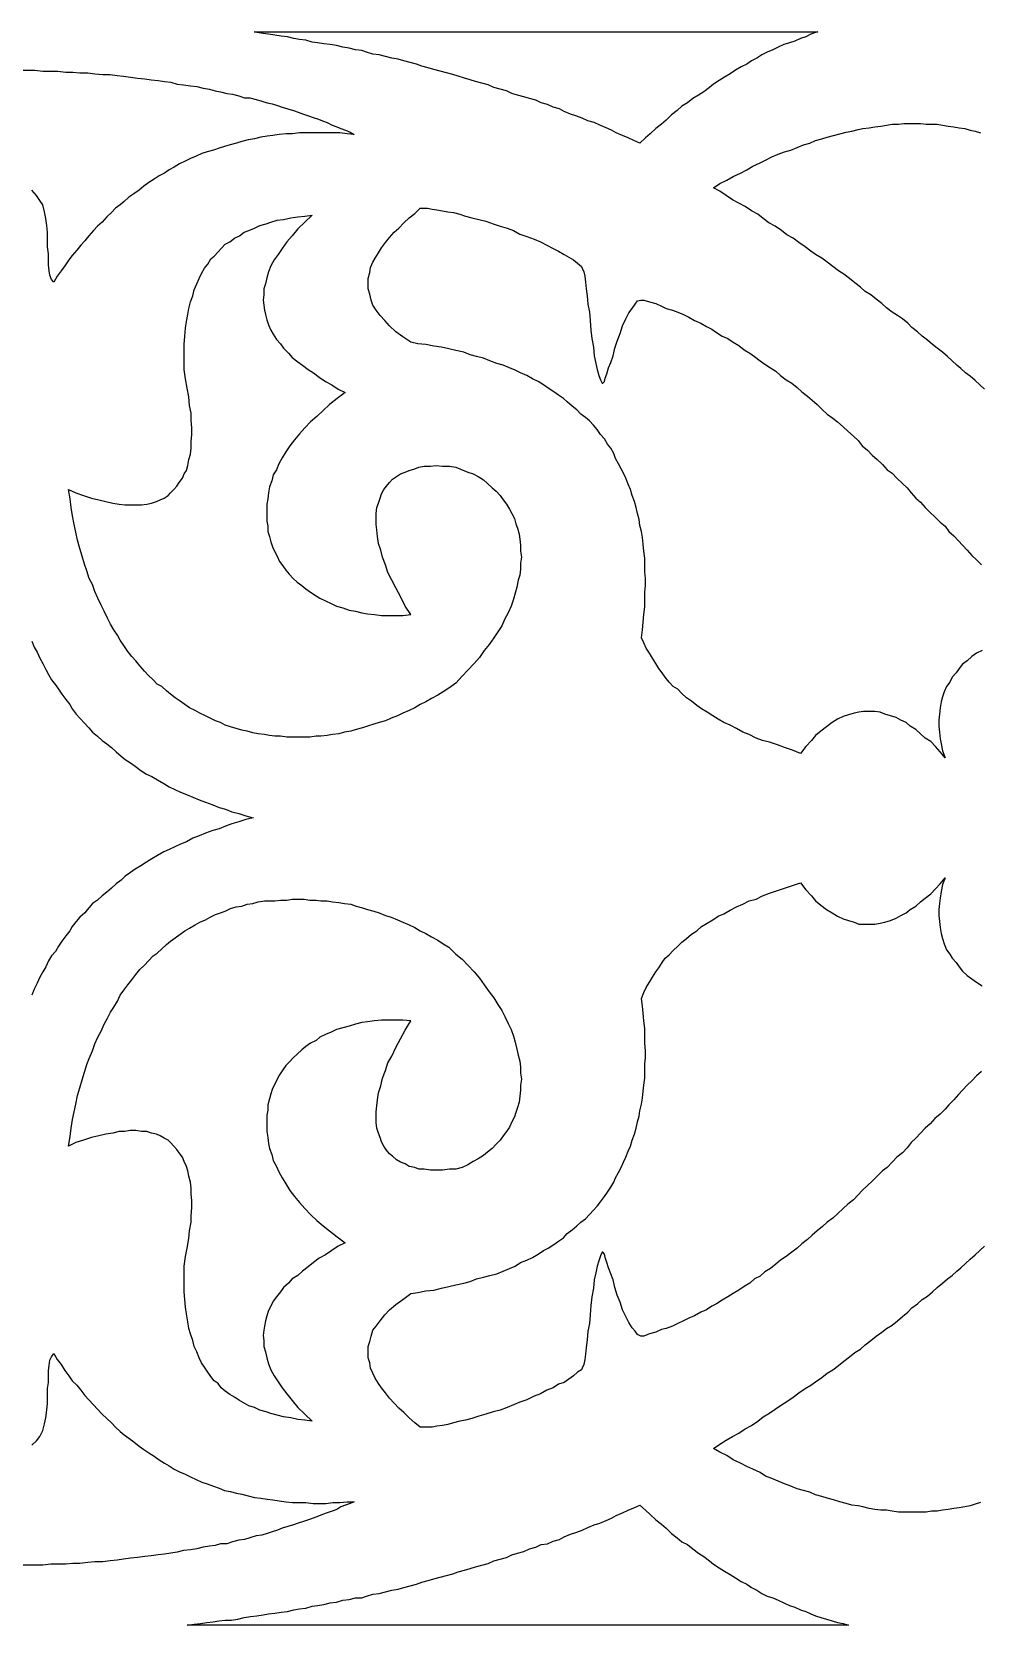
# Model space of a CAD drawing. Extents: x -372 to 372, y -358 to 358.
# Drawn here: x 163 to 204.2, y -146.8 to -77.5 of the extents above; entities that cross this region are included whole.
import ezdxf

# ---------------------------------------------------------------- set-up
doc = ezdxf.new("R2010")
doc.units = 0
doc.layers.add('LAYER_1', color=18, linetype='CONTINUOUS')

msp = doc.modelspace()

# ---------------------------------------------------------------- linework, layer by layer
at = {"layer": 'LAYER_1'}
for points in [[(197.026, -77.538), (196.82, -77.613), (196.614, -77.724), (196.374, -77.799), (196.134, -77.911), (195.894, -77.985), (195.653, -78.06), (195.413, -78.171), (195.173, -78.283), (194.932, -78.395), (194.692, -78.507), (194.486, -78.656), (194.246, -78.768), (194.04, -78.917), (193.8, -79.029), (193.559, -79.178), (193.319, -79.327), (193.079, -79.476), (192.838, -79.625), (192.598, -79.774), (192.427, -79.923), (192.186, -80.109), (191.946, -80.258), (191.706, -80.407), (191.465, -80.594), (191.225, -80.743), (191.019, -80.929), (190.779, -81.115), (190.539, -81.339), (190.333, -81.525), (190.092, -81.711), (189.852, -81.935), (189.646, -82.121), (189.406, -82.345), (189.131, -82.233), (188.891, -82.121), (188.651, -82.01), (188.376, -81.898), (188.17, -81.786), (187.93, -81.674), (187.655, -81.562), (187.415, -81.451), (187.14, -81.376), (186.9, -81.264), (186.625, -81.153), (186.385, -81.078), (186.11, -80.966), (185.904, -80.854), (185.63, -80.78), (185.389, -80.668), (185.115, -80.594), (184.875, -80.482), (184.6, -80.407), (184.36, -80.333), (184.085, -80.258), (183.845, -80.184), (183.604, -80.072), (183.33, -79.997), (183.055, -79.923), (182.815, -79.811), (182.54, -79.737), (182.266, -79.662), (182.025, -79.587), (181.785, -79.513), (181.51, -79.438), (181.27, -79.364), (180.996, -79.289), (180.721, -79.215), (180.446, -79.14), (180.206, -79.066), (179.931, -78.991), (179.691, -78.917), (179.417, -78.842), (179.142, -78.768), (178.902, -78.693), (178.627, -78.656), (178.352, -78.581), (178.078, -78.507), (177.803, -78.47), (177.529, -78.395), (177.323, -78.321), (177.048, -78.283), (176.773, -78.209), (176.499, -78.171), (176.224, -78.097), (175.95, -78.06), (175.675, -78.022), (175.4, -77.985), (175.16, -77.948), (174.885, -77.873), (174.611, -77.836), (174.37, -77.799), (174.096, -77.724), (173.821, -77.687), (173.547, -77.65), (173.272, -77.613), (173.032, -77.575), (172.757, -77.538), (172.643, -77.507), (197.126, -77.507)], [(174.851, -85.773), (174.542, -86.071), (174.302, -86.369), (174.062, -86.63), (173.856, -86.928), (173.684, -87.189), (173.512, -87.413), (173.375, -87.674), (173.272, -87.934), (173.203, -88.195), (173.135, -88.456), (173.066, -88.68), (173.066, -88.941), (173.032, -89.164), (173.066, -89.388), (173.1, -89.611), (173.135, -89.798), (173.203, -90.021), (173.272, -90.245), (173.375, -90.468), (173.478, -90.655), (173.615, -90.878), (173.787, -91.064), (173.924, -91.251), (174.13, -91.474), (174.302, -91.661), (174.542, -91.847), (174.748, -91.996), (174.988, -92.182), (175.229, -92.331), (175.469, -92.518), (175.744, -92.704), (176.018, -92.853), (176.293, -93.039), (176.602, -93.188), (176.258, -93.449), (175.915, -93.71), (175.641, -93.971), (175.366, -94.232), (175.091, -94.455), (174.851, -94.716), (174.611, -94.977), (174.405, -95.238), (174.199, -95.499), (174.027, -95.76), (173.856, -96.02), (173.718, -96.281), (173.615, -96.542), (173.478, -96.766), (173.409, -97.027), (173.306, -97.287), (173.272, -97.548), (173.238, -97.809), (173.203, -98.033), (173.203, -98.294), (173.203, -98.554), (173.203, -98.778), (173.238, -99.002), (173.238, -99.225), (173.306, -99.449), (173.375, -99.672), (173.444, -99.896), (173.547, -100.119), (173.65, -100.306), (173.753, -100.529), (173.89, -100.716), (174.027, -100.902), (174.164, -101.088), (174.336, -101.275), (174.508, -101.424), (174.714, -101.573), (174.885, -101.722), (175.091, -101.871), (175.332, -102.02), (175.503, -102.132), (175.744, -102.243), (175.984, -102.355), (176.224, -102.467), (176.499, -102.542), (176.773, -102.653), (177.048, -102.691), (177.323, -102.765), (177.563, -102.802), (177.872, -102.84), (178.181, -102.877), (179.108, -102.877), (179.451, -102.84), (179.211, -102.467), (179.005, -102.057), (178.799, -101.684), (178.627, -101.349), (178.455, -101.014), (178.352, -100.678), (178.215, -100.343), (178.146, -100.045), (178.043, -99.747), (178.009, -99.449), (177.975, -99.151), (177.94, -98.927), (177.94, -98.666), (177.94, -98.443), (177.975, -98.182), (178.043, -97.995), (178.112, -97.772), (178.181, -97.586), (178.284, -97.399), (178.387, -97.25), (178.524, -97.101), (178.661, -96.952), (178.833, -96.84), (179.005, -96.728), (179.211, -96.654), (179.382, -96.579), (179.623, -96.505), (179.794, -96.43), (180.034, -96.393), (180.309, -96.393), (180.549, -96.356), (180.824, -96.393), (181.133, -96.393), (181.408, -96.43), (181.682, -96.542), (181.922, -96.654), (182.163, -96.728), (182.369, -96.84), (182.609, -96.989), (182.781, -97.138), (182.987, -97.325), (183.158, -97.474), (183.33, -97.66), (183.467, -97.846), (183.604, -98.033), (183.742, -98.256), (183.845, -98.443), (183.948, -98.666), (184.016, -98.89), (184.085, -99.076), (184.154, -99.337), (184.188, -99.56), (184.222, -99.821), (184.222, -100.082), (184.257, -100.343), (184.222, -100.604), (184.222, -100.865), (184.188, -101.126), (184.119, -101.349), (184.051, -101.647), (183.982, -101.908), (183.913, -102.169), (183.81, -102.467), (183.673, -102.765), (183.536, -103.026), (183.398, -103.324), (183.227, -103.585), (183.055, -103.846), (182.849, -104.144), (182.643, -104.405), (182.437, -104.703), (182.197, -104.964), (181.922, -105.262), (181.682, -105.523), (181.408, -105.821), (181.099, -106.044), (180.858, -106.193), (180.618, -106.342), (180.343, -106.491), (180.103, -106.64), (179.863, -106.752), (179.623, -106.901), (179.382, -107.013), (179.108, -107.125), (178.867, -107.237), (178.593, -107.348), (178.352, -107.46), (178.078, -107.535), (177.837, -107.609), (177.563, -107.684), (177.357, -107.758), (177.082, -107.833), (176.842, -107.907), (176.567, -107.945), (176.327, -108.019), (176.052, -108.056), (175.812, -108.094), (175.538, -108.131), (175.332, -108.131), (175.057, -108.168), (174.062, -108.168), (173.787, -108.131), (173.547, -108.131), (173.306, -108.094), (173.1, -108.056), (172.826, -108.019), (172.585, -107.982), (172.345, -107.907), (172.105, -107.87), (171.865, -107.796), (171.624, -107.721), (171.384, -107.647), (171.178, -107.535), (170.972, -107.46), (170.732, -107.348), (170.526, -107.237), (170.286, -107.125), (170.08, -107.013), (169.839, -106.901), (169.633, -106.752), (169.427, -106.603), (169.221, -106.454), (169.015, -106.305), (168.844, -106.156), (168.638, -105.97), (168.432, -105.858), (168.26, -105.672), (168.054, -105.485), (167.883, -105.299), (167.677, -105.075), (167.505, -104.852), (167.333, -104.666), (167.162, -104.442), (166.99, -104.181), (166.819, -103.958), (166.716, -103.734), (166.544, -103.51), (166.407, -103.25), (166.269, -102.989), (166.132, -102.691), (165.995, -102.43), (165.857, -102.132), (165.72, -101.834), (165.617, -101.535), (165.48, -101.275), (165.377, -100.939), (165.274, -100.641), (165.171, -100.306), (165.068, -99.97), (164.965, -99.598), (164.896, -99.262), (164.828, -98.927), (164.759, -98.554), (164.69, -98.182), (164.656, -97.809), (164.587, -97.399), (164.896, -97.548), (165.239, -97.66), (165.583, -97.772), (165.892, -97.846), (166.201, -97.921), (166.51, -97.995), (166.784, -98.033), (167.024, -98.07), (167.745, -98.07), (167.986, -98.033), (168.192, -97.995), (168.398, -97.921), (168.569, -97.846), (168.741, -97.772), (168.912, -97.66), (169.015, -97.548), (169.153, -97.399), (169.29, -97.25), (169.393, -97.101), (169.53, -96.915), (169.599, -96.728), (169.702, -96.579), (169.771, -96.356), (169.805, -96.095), (169.874, -95.871), (169.908, -95.611), (169.908, -95.312), (169.942, -95.014), (169.942, -94.716), (169.908, -94.381), (169.908, -94.083), (169.839, -93.747), (169.805, -93.375), (169.736, -93.002), (169.668, -92.592), (169.599, -92.182), (169.599, -91.847), (169.599, -91.474), (169.599, -91.102), (169.633, -90.729), (169.668, -90.394), (169.702, -90.096), (169.771, -89.798), (169.805, -89.537), (169.874, -89.239), (169.977, -88.978), (170.045, -88.717), (170.148, -88.456), (170.251, -88.233), (170.354, -88.009), (170.491, -87.785), (170.629, -87.599), (170.766, -87.375), (170.903, -87.264), (171.075, -87.077), (171.212, -86.928), (171.384, -86.742), (171.59, -86.63), (171.796, -86.481), (172.002, -86.369), (172.208, -86.22), (172.414, -86.146), (172.654, -86.034), (172.894, -85.922), (173.169, -85.848), (173.375, -85.773), (173.65, -85.699), (173.924, -85.661), (174.233, -85.587), (174.542, -85.55), (174.851, -85.512), (175.16, -85.475)], [(175.057, -115.248), (175.332, -115.248), (175.538, -115.285), (175.812, -115.285), (176.052, -115.323), (176.327, -115.36), (176.567, -115.397), (176.842, -115.435), (177.082, -115.509), (177.357, -115.584), (177.563, -115.658), (177.837, -115.733), (178.078, -115.807), (178.352, -115.919), (178.593, -115.993), (178.867, -116.105), (179.108, -116.217), (179.382, -116.329), (179.623, -116.441), (179.863, -116.59), (180.103, -116.701), (180.343, -116.851), (180.618, -117), (180.858, -117.149), (181.099, -117.298), (181.408, -117.596), (181.682, -117.819), (181.922, -118.08), (182.197, -118.378), (182.437, -118.639), (182.643, -118.937), (182.849, -119.235), (183.055, -119.496), (183.227, -119.794), (183.398, -120.055), (183.536, -120.316), (183.673, -120.614), (183.81, -120.875), (183.913, -121.173), (183.982, -121.434), (184.051, -121.732), (184.119, -121.993), (184.188, -122.254), (184.222, -122.515), (184.222, -122.775), (184.257, -123.036), (184.222, -123.297), (184.222, -123.521), (184.188, -123.781), (184.154, -124.042), (184.085, -124.266), (184.016, -124.489), (183.948, -124.676), (183.845, -124.899), (183.742, -125.123), (183.604, -125.309), (183.467, -125.496), (183.33, -125.682), (183.158, -125.868), (182.987, -126.055), (182.781, -126.204), (182.609, -126.353), (182.369, -126.502), (182.163, -126.613), (181.922, -126.763), (181.682, -126.874), (181.408, -126.949), (181.133, -126.949), (180.824, -126.986), (180.309, -126.986), (180.034, -126.949), (179.794, -126.949), (179.623, -126.874), (179.382, -126.837), (179.211, -126.725), (179.005, -126.651), (178.833, -126.539), (178.661, -126.39), (178.524, -126.278), (178.387, -126.129), (178.284, -125.943), (178.181, -125.756), (178.112, -125.57), (178.043, -125.384), (177.975, -125.16), (177.94, -124.937), (177.94, -124.676), (177.94, -124.452), (177.975, -124.191), (178.009, -123.931), (178.043, -123.632), (178.146, -123.334), (178.215, -122.999), (178.352, -122.664), (178.455, -122.328), (178.627, -122.03), (178.799, -121.657), (179.005, -121.285), (179.211, -120.912), (179.451, -120.502), (179.108, -120.465), (178.181, -120.465), (177.872, -120.502), (177.563, -120.54), (177.323, -120.577), (177.048, -120.651), (176.773, -120.726), (176.499, -120.8), (176.224, -120.875), (175.984, -120.987), (175.744, -121.099), (175.503, -121.21), (175.332, -121.359), (175.091, -121.471), (174.885, -121.62), (174.714, -121.769), (174.508, -121.956), (174.336, -122.105), (174.164, -122.291), (174.027, -122.44), (173.89, -122.626), (173.753, -122.85), (173.65, -123.036), (173.547, -123.26), (173.444, -123.446), (173.375, -123.67), (173.306, -123.893), (173.238, -124.154), (173.238, -124.378), (173.203, -124.601), (173.203, -124.825), (173.203, -125.048), (173.203, -125.309), (173.238, -125.57), (173.272, -125.831), (173.306, -126.055), (173.409, -126.315), (173.478, -126.576), (173.615, -126.837), (173.718, -127.061), (173.856, -127.321), (174.027, -127.582), (174.199, -127.88), (174.405, -128.141), (174.611, -128.402), (174.851, -128.663), (175.091, -128.924), (175.366, -129.185), (175.641, -129.408), (175.915, -129.632), (176.258, -129.893), (176.602, -130.153), (176.293, -130.302), (176.018, -130.489), (175.744, -130.675), (175.469, -130.824), (175.229, -131.01), (174.988, -131.197), (174.748, -131.383), (174.542, -131.569), (174.302, -131.718), (174.13, -131.905), (173.924, -132.091), (173.787, -132.277), (173.615, -132.501), (173.478, -132.687), (173.375, -132.911), (173.272, -133.097), (173.203, -133.321), (173.135, -133.544), (173.1, -133.768), (173.066, -133.954), (173.032, -134.178), (173.066, -134.401), (173.066, -134.662), (173.135, -134.886), (173.203, -135.147), (173.272, -135.408), (173.375, -135.668), (173.512, -135.929), (173.684, -136.19), (173.856, -136.451), (174.062, -136.712), (174.302, -137.01), (174.542, -137.308), (174.851, -137.606), (175.16, -137.904), (174.851, -137.867), (174.542, -137.83), (174.233, -137.755), (173.924, -137.718), (173.65, -137.643), (173.375, -137.569), (173.169, -137.494), (172.894, -137.42), (172.654, -137.308), (172.414, -137.233), (172.208, -137.122), (172.002, -137.01), (171.796, -136.861), (171.59, -136.749), (171.384, -136.6), (171.212, -136.451), (171.075, -136.265), (170.903, -136.153), (170.766, -135.966), (170.629, -135.78), (170.491, -135.557), (170.354, -135.37), (170.251, -135.147), (170.148, -134.886), (170.045, -134.662), (169.977, -134.401), (169.874, -134.103), (169.805, -133.88), (169.771, -133.582), (169.702, -133.246), (169.668, -132.948), (169.633, -132.613), (169.599, -132.277), (169.599, -131.905), (169.599, -131.569), (169.599, -131.16), (169.668, -130.75), (169.736, -130.377), (169.805, -129.967), (169.839, -129.632), (169.908, -129.259), (169.908, -128.961), (169.942, -128.626), (169.942, -128.328), (169.908, -128.029), (169.908, -127.769), (169.874, -127.508), (169.805, -127.247), (169.771, -127.023), (169.702, -126.837), (169.599, -126.613), (169.53, -126.427), (169.393, -126.241), (169.29, -126.092), (169.153, -125.943), (169.015, -125.794), (168.912, -125.682), (168.741, -125.607), (168.569, -125.496), (168.398, -125.421), (168.192, -125.384), (167.986, -125.309), (167.745, -125.309), (167.505, -125.272), (167.265, -125.272), (167.024, -125.309), (166.784, -125.309), (166.51, -125.384), (166.201, -125.421), (165.892, -125.496), (165.583, -125.57), (165.239, -125.682), (164.896, -125.794), (164.587, -125.943), (164.656, -125.533), (164.69, -125.16), (164.759, -124.788), (164.828, -124.452), (164.896, -124.117), (164.965, -123.744), (165.068, -123.409), (165.171, -123.073), (165.274, -122.738), (165.377, -122.403), (165.48, -122.142), (165.617, -121.807), (165.72, -121.508), (165.857, -121.21), (165.995, -120.949), (166.132, -120.651), (166.269, -120.391), (166.407, -120.13), (166.544, -119.906), (166.716, -119.645), (166.819, -119.384), (166.99, -119.161), (167.162, -118.937), (167.333, -118.714), (167.505, -118.49), (167.677, -118.267), (167.883, -118.08), (168.054, -117.894), (168.26, -117.67), (168.432, -117.559), (168.638, -117.372), (168.844, -117.186), (169.015, -117.037), (169.221, -116.888), (169.427, -116.739), (169.633, -116.59), (169.839, -116.478), (170.08, -116.329), (170.286, -116.217), (170.526, -116.105), (170.732, -115.993), (170.972, -115.882), (171.178, -115.807), (171.384, -115.733), (171.624, -115.621), (171.865, -115.546), (172.105, -115.509), (172.345, -115.435), (172.585, -115.397), (172.826, -115.323), (173.1, -115.285), (173.547, -115.285), (173.787, -115.248), (174.062, -115.248), (174.302, -115.211), (174.817, -115.211)], [(189.646, -141.78), (189.852, -141.966), (190.092, -142.189), (190.333, -142.376), (190.539, -142.562), (190.779, -142.786), (191.019, -142.972), (191.225, -143.158), (191.465, -143.27), (191.706, -143.456), (191.946, -143.643), (192.186, -143.792), (192.427, -143.978), (192.598, -144.127), (192.838, -144.276), (193.079, -144.425), (193.319, -144.574), (193.559, -144.723), (193.8, -144.872), (194.04, -144.984), (194.246, -145.133), (194.486, -145.245), (194.692, -145.394), (194.932, -145.506), (195.173, -145.58), (195.413, -145.692), (195.653, -145.804), (195.894, -145.916), (196.134, -145.99), (196.374, -146.102), (196.614, -146.177), (196.82, -146.288), (197.026, -146.363), (197.267, -146.437), (197.507, -146.512), (197.747, -146.586), (197.987, -146.661), (198.228, -146.698), (198.468, -146.772), (169.741, -146.772), (170.045, -146.736), (170.32, -146.698), (170.594, -146.661), (170.869, -146.624), (171.109, -146.586), (171.384, -146.549), (171.659, -146.549), (171.933, -146.512), (172.208, -146.437), (172.482, -146.4), (172.757, -146.363), (173.032, -146.326), (173.272, -146.288), (173.547, -146.251), (173.821, -146.214), (174.096, -146.177), (174.37, -146.102), (174.611, -146.065), (174.885, -146.028), (175.16, -145.953), (175.4, -145.916), (175.675, -145.878), (175.95, -145.804), (176.224, -145.767), (176.499, -145.692), (176.773, -145.655), (177.048, -145.58), (177.323, -145.58), (177.529, -145.506), (177.803, -145.431), (178.078, -145.394), (178.352, -145.32), (178.627, -145.245), (178.902, -145.208), (179.142, -145.133), (179.417, -145.059), (179.691, -144.984), (179.931, -144.91), (180.206, -144.835), (180.446, -144.761), (180.721, -144.686), (180.996, -144.612), (181.27, -144.537), (181.51, -144.462), (181.785, -144.388), (182.025, -144.313), (182.266, -144.239), (182.54, -144.164), (182.815, -144.09), (183.055, -143.978), (183.33, -143.904), (183.604, -143.829), (183.845, -143.717), (184.085, -143.643), (184.36, -143.568), (184.6, -143.456), (184.875, -143.382), (185.115, -143.27), (185.389, -143.233), (185.63, -143.121), (185.904, -143.046), (186.11, -142.935), (186.385, -142.823), (186.625, -142.748), (186.9, -142.637), (187.14, -142.525), (187.415, -142.413), (187.655, -142.338), (187.93, -142.227), (188.17, -142.115), (188.376, -142.003), (188.651, -141.891), (188.891, -141.78), (189.131, -141.668), (189.406, -141.556)]]:
    msp.add_lwpolyline(points, close=True, dxfattribs=at)
for points in [[(160.329, -79.178), (163.123, -79.178), (163.466, -79.215), (164.118, -79.215), (164.461, -79.252), (164.77, -79.252), (165.079, -79.289), (165.423, -79.289), (165.731, -79.327), (166.075, -79.364), (166.384, -79.364), (166.693, -79.401), (166.967, -79.438), (167.276, -79.476), (167.585, -79.513), (167.894, -79.55), (168.169, -79.587), (168.478, -79.625), (168.752, -79.662), (169.027, -79.699), (169.301, -79.774), (169.576, -79.811), (169.885, -79.848), (170.16, -79.886), (170.434, -79.96), (170.709, -79.997), (170.949, -80.072), (171.189, -80.109), (171.464, -80.184), (171.704, -80.221), (171.979, -80.295), (172.219, -80.37), (172.46, -80.37), (172.734, -80.445), (172.974, -80.519), (173.215, -80.594), (173.421, -80.631), (173.661, -80.705), (173.867, -80.78), (174.107, -80.854), (174.348, -80.929), (174.554, -81.003), (174.794, -81.078), (175, -81.153), (175.206, -81.227), (175.446, -81.302), (175.618, -81.376), (175.824, -81.451), (176.03, -81.562), (176.236, -81.637), (176.407, -81.711), (176.613, -81.786), (176.819, -81.861), (176.991, -81.972), (176.682, -81.935), (176.373, -81.898), (174.622, -81.898), (174.313, -81.935), (174.039, -81.935), (173.73, -81.972), (173.455, -82.01), (173.215, -82.047), (172.94, -82.084), (172.666, -82.159), (172.391, -82.196), (172.116, -82.27), (171.876, -82.345), (171.601, -82.419), (171.361, -82.494), (171.121, -82.569), (170.881, -82.643), (170.606, -82.718), (170.366, -82.792), (170.125, -82.904), (169.885, -83.016), (169.645, -83.127), (169.404, -83.239), (169.164, -83.388), (168.958, -83.5), (168.752, -83.649), (168.512, -83.761), (168.306, -83.91), (168.066, -84.059), (167.86, -84.208), (167.654, -84.394), (167.413, -84.543), (167.208, -84.693), (167.002, -84.879), (166.83, -85.028), (166.624, -85.177), (166.452, -85.363), (166.246, -85.55), (166.04, -85.773), (165.834, -85.959), (165.663, -86.146), (165.457, -86.369), (165.285, -86.593), (165.114, -86.779), (164.942, -87.003), (164.736, -87.226), (164.599, -87.413), (164.427, -87.674), (164.255, -87.897), (164.084, -88.121), (163.946, -88.382), (163.843, -88.27), (163.775, -88.083), (163.74, -87.897), (163.706, -87.636), (163.706, -87.375), (163.706, -87.152), (163.672, -86.854), (163.672, -86.556), (163.672, -86.22), (163.638, -85.922), (163.603, -85.624), (163.535, -85.326), (163.466, -85.028), (163.329, -84.842), (163.191, -84.618), (162.985, -84.394)], [(204.372, -93.039), (204.166, -92.853), (203.96, -92.667), (203.754, -92.48), (203.548, -92.331), (203.343, -92.145), (203.171, -91.996), (202.965, -91.81), (202.759, -91.623), (202.553, -91.437), (202.313, -91.251), (202.107, -91.102), (201.901, -90.915), (201.66, -90.729), (201.455, -90.543), (201.214, -90.356), (201.043, -90.17), (200.802, -89.984), (200.596, -89.835), (200.356, -89.686), (200.116, -89.499), (199.91, -89.313), (199.67, -89.127), (199.429, -88.941), (199.189, -88.791), (198.983, -88.605), (198.743, -88.419), (198.502, -88.233), (198.262, -88.046), (198.022, -87.897), (197.782, -87.711), (197.541, -87.525), (197.301, -87.338), (197.026, -87.189), (196.82, -87.04), (196.58, -86.854), (196.305, -86.667), (196.065, -86.481), (195.791, -86.332), (195.55, -86.146), (195.276, -85.959), (195.001, -85.81), (194.761, -85.624), (194.52, -85.438), (194.246, -85.289), (193.971, -85.102), (193.697, -84.953), (193.422, -84.804), (193.147, -84.618), (192.873, -84.432), (192.598, -84.283), (192.873, -84.096), (193.182, -83.947), (193.456, -83.798), (193.765, -83.649), (194.04, -83.5), (194.314, -83.351), (194.623, -83.202), (194.864, -83.09), (195.138, -82.941), (195.413, -82.829), (195.688, -82.718), (195.962, -82.643), (196.237, -82.531), (196.511, -82.419), (196.786, -82.345), (197.026, -82.233), (197.301, -82.159), (197.541, -82.084), (197.816, -82.01), (198.09, -81.935), (198.365, -81.861), (198.605, -81.823), (198.88, -81.749), (199.086, -81.711), (199.361, -81.674), (199.601, -81.637), (199.875, -81.6), (200.116, -81.562), (200.356, -81.525), (200.631, -81.525), (200.871, -81.488), (201.592, -81.488), (201.832, -81.525), (202.313, -81.525), (202.553, -81.562), (202.793, -81.6), (203.034, -81.637), (203.274, -81.674), (203.514, -81.711), (203.754, -81.786), (203.96, -81.823), (204.201, -81.898)], [(204.269, -104.405), (204.029, -104.516), (203.823, -104.666), (203.617, -104.852), (203.411, -105.001), (203.274, -105.187), (203.137, -105.374), (202.965, -105.56), (202.862, -105.783), (202.725, -105.97), (202.622, -106.193), (202.553, -106.417), (202.484, -106.64), (202.45, -106.901), (202.416, -107.162), (202.381, -107.423), (202.381, -107.684), (202.416, -107.945), (202.45, -108.243), (202.484, -108.466), (202.553, -108.764), (202.656, -109.063), (202.45, -108.802), (202.244, -108.578), (202.038, -108.355), (201.798, -108.206), (201.592, -108.019), (201.386, -107.833), (201.146, -107.684), (200.974, -107.535), (200.734, -107.423), (200.528, -107.311), (200.287, -107.237), (200.047, -107.162), (199.841, -107.088), (199.601, -107.05), (199.12, -107.05), (198.914, -107.088), (198.708, -107.125), (198.468, -107.199), (198.228, -107.274), (197.987, -107.386), (197.747, -107.535), (197.507, -107.721), (197.267, -107.907), (197.026, -108.094), (196.855, -108.317), (196.614, -108.578), (196.374, -108.876), (196.031, -108.727), (195.688, -108.615), (195.379, -108.504), (195.035, -108.392), (194.726, -108.317), (194.452, -108.206), (194.143, -108.056), (193.868, -107.945), (193.594, -107.796), (193.319, -107.647), (193.044, -107.535), (192.804, -107.386), (192.564, -107.237), (192.324, -107.088), (192.083, -106.939), (191.877, -106.79), (191.637, -106.603), (191.431, -106.454), (191.225, -106.268), (191.053, -106.082), (190.847, -105.97), (190.676, -105.783), (190.504, -105.56), (190.367, -105.374), (190.23, -105.187), (190.092, -104.964), (189.955, -104.74), (189.818, -104.516), (189.68, -104.293), (189.577, -104.069), (189.474, -103.846), (189.509, -103.51), (189.543, -103.175), (189.577, -102.84), (189.612, -102.504), (189.612, -102.206), (189.612, -101.871), (189.646, -101.573), (189.646, -101.275), (189.612, -100.976), (189.612, -100.678), (189.612, -100.38), (189.577, -100.082), (189.543, -99.784), (189.509, -99.486), (189.474, -99.225), (189.406, -98.964), (189.371, -98.703), (189.303, -98.443), (189.234, -98.182), (189.165, -97.921), (189.062, -97.66), (188.994, -97.399), (188.891, -97.176), (188.788, -96.915), (188.685, -96.691), (188.582, -96.505), (188.479, -96.281), (188.342, -96.058), (188.273, -95.834), (188.136, -95.611), (187.998, -95.424), (187.861, -95.201), (187.689, -95.014), (187.552, -94.791), (187.38, -94.604), (187.209, -94.418), (187.037, -94.269), (186.831, -94.12), (186.66, -93.934), (186.454, -93.785), (186.248, -93.598), (186.076, -93.449), (185.87, -93.3), (185.664, -93.151), (185.424, -93.002), (185.218, -92.853), (184.978, -92.704), (184.737, -92.592), (184.497, -92.443), (184.222, -92.331), (183.982, -92.22), (183.742, -92.108), (183.467, -91.996), (183.193, -91.922), (182.884, -91.81), (182.609, -91.698), (182.3, -91.623), (182.025, -91.549), (181.751, -91.437), (181.408, -91.363), (181.099, -91.288), (180.79, -91.214), (180.446, -91.176), (180.103, -91.102), (179.76, -91.064), (179.451, -90.99), (179.108, -90.766), (178.799, -90.543), (178.524, -90.282), (178.318, -90.058), (178.112, -89.835), (177.94, -89.611), (177.803, -89.388), (177.735, -89.164), (177.666, -88.903), (177.597, -88.68), (177.597, -88.456), (177.597, -88.233), (177.666, -87.972), (177.7, -87.748), (177.803, -87.525), (177.906, -87.338), (178.043, -87.115), (178.181, -86.891), (178.352, -86.667), (178.524, -86.444), (178.73, -86.22), (178.936, -86.034), (179.142, -85.81), (179.382, -85.587), (179.623, -85.401), (179.863, -85.177), (180.172, -85.177), (180.378, -85.214), (180.584, -85.251), (180.824, -85.289), (181.064, -85.326), (181.305, -85.363), (181.579, -85.438), (181.819, -85.512), (182.094, -85.587), (182.403, -85.661), (182.712, -85.736), (183.021, -85.848), (183.33, -85.959), (183.639, -86.034), (183.913, -86.146), (184.188, -86.295), (184.497, -86.407), (184.806, -86.518), (185.081, -86.63), (185.355, -86.779), (185.63, -86.928), (185.87, -87.04), (186.11, -87.189), (186.316, -87.301), (186.522, -87.413), (186.694, -87.562), (186.866, -87.711), (186.9, -87.785), (186.968, -87.934), (187.003, -88.121), (187.037, -88.382), (187.071, -88.68), (187.106, -88.978), (187.14, -89.35), (187.209, -89.686), (187.243, -90.058), (187.277, -90.468), (187.312, -90.841), (187.38, -91.214), (187.415, -91.586), (187.483, -91.922), (187.552, -92.182), (187.621, -92.443), (187.689, -92.63), (187.758, -92.779), (187.792, -92.779), (187.861, -92.704), (187.895, -92.555), (187.964, -92.369), (188.033, -92.108), (188.136, -91.884), (188.239, -91.586), (188.307, -91.251), (188.41, -90.953), (188.548, -90.617), (188.651, -90.282), (188.788, -89.984), (188.925, -89.723), (189.062, -89.537), (189.2, -89.35), (189.303, -89.201), (189.44, -89.164), (189.577, -89.164), (189.818, -89.239), (190.092, -89.313), (190.333, -89.425), (190.539, -89.537), (190.813, -89.611), (191.053, -89.686), (191.294, -89.798), (191.534, -89.909), (191.774, -90.058), (192.049, -90.17), (192.289, -90.319), (192.529, -90.431), (192.735, -90.58), (192.976, -90.729), (193.216, -90.841), (193.456, -90.99), (193.697, -91.139), (193.937, -91.325), (194.177, -91.474), (194.383, -91.623), (194.623, -91.81), (194.829, -91.959), (195.07, -92.108), (195.31, -92.257), (195.516, -92.443), (195.756, -92.63), (195.997, -92.779), (196.237, -92.965), (196.443, -93.151), (196.683, -93.338), (196.889, -93.524), (197.095, -93.71), (197.335, -93.934), (197.541, -94.12), (197.782, -94.306), (197.987, -94.455), (198.228, -94.679), (198.434, -94.865), (198.674, -95.089), (198.88, -95.275), (199.052, -95.499), (199.292, -95.685), (199.498, -95.909), (199.704, -96.095), (199.944, -96.319), (200.15, -96.542), (200.356, -96.691), (200.562, -96.915), (200.802, -97.138), (201.008, -97.325), (201.18, -97.548), (201.386, -97.772), (201.592, -97.958), (201.798, -98.182), (202.004, -98.405), (202.21, -98.592), (202.45, -98.815), (202.656, -99.002), (202.828, -99.225), (203.034, -99.411), (203.24, -99.635), (203.411, -99.821), (203.617, -100.045), (203.823, -100.268), (204.029, -100.455), (204.235, -100.678)], [(162.985, -103.995), (163.088, -104.256), (163.226, -104.479), (163.329, -104.74), (163.466, -104.964), (163.603, -105.224), (163.706, -105.448), (163.843, -105.672), (164.015, -105.895), (164.152, -106.082), (164.29, -106.305), (164.461, -106.529), (164.633, -106.752), (164.736, -106.939), (164.908, -107.162), (165.079, -107.348), (165.285, -107.572), (165.457, -107.758), (165.628, -107.945), (165.834, -108.131), (166.04, -108.317), (166.246, -108.466), (166.452, -108.615), (166.658, -108.802), (166.864, -108.988), (167.036, -109.137), (167.276, -109.286), (167.482, -109.435), (167.722, -109.621), (167.963, -109.771), (168.203, -109.882), (168.443, -110.031), (168.718, -110.18), (168.958, -110.329), (169.198, -110.441), (169.439, -110.553), (169.713, -110.665), (169.988, -110.777), (170.263, -110.888), (170.537, -111), (170.846, -111.112), (171.121, -111.224), (171.395, -111.298), (171.67, -111.41), (171.979, -111.485), (172.288, -111.596), (172.597, -111.671), (172.288, -111.745), (171.979, -111.857), (171.67, -111.932), (171.395, -112.044), (171.121, -112.155), (170.846, -112.23), (170.537, -112.342), (170.263, -112.453), (169.988, -112.565), (169.713, -112.714), (169.439, -112.826), (169.198, -112.938), (168.958, -113.05), (168.718, -113.161), (168.443, -113.311), (168.203, -113.46), (167.963, -113.609), (167.722, -113.758), (167.482, -113.907), (167.276, -114.056), (167.036, -114.205), (166.864, -114.391), (166.658, -114.54), (166.452, -114.727), (166.246, -114.913), (166.04, -115.062), (165.834, -115.248), (165.628, -115.397), (165.457, -115.584), (165.285, -115.807), (165.079, -115.993), (164.908, -116.18), (164.736, -116.403), (164.633, -116.59), (164.461, -116.813), (164.29, -117.037), (164.152, -117.26), (164.015, -117.484), (163.843, -117.67), (163.706, -117.894), (163.603, -118.155), (163.466, -118.378), (163.329, -118.602), (163.226, -118.863), (163.088, -119.124), (162.985, -119.384)], [(204.235, -122.701), (204.029, -122.887), (203.823, -123.111), (203.617, -123.297), (203.411, -123.521), (203.24, -123.707), (203.034, -123.931), (202.828, -124.154), (202.656, -124.34), (202.45, -124.564), (202.21, -124.75), (202.004, -124.974), (201.798, -125.16), (201.592, -125.384), (201.386, -125.607), (201.18, -125.794), (201.008, -126.017), (200.802, -126.241), (200.562, -126.427), (200.356, -126.651), (200.15, -126.874), (199.944, -127.023), (199.704, -127.247), (199.498, -127.471), (199.292, -127.657), (199.052, -127.88), (198.88, -128.067), (198.674, -128.29), (198.434, -128.477), (198.228, -128.663), (197.987, -128.886), (197.782, -129.073), (197.541, -129.259), (197.335, -129.445), (197.095, -129.632), (196.889, -129.818), (196.683, -130.004), (196.443, -130.191), (196.237, -130.377), (195.997, -130.563), (195.756, -130.75), (195.516, -130.899), (195.31, -131.085), (195.07, -131.271), (194.829, -131.42), (194.623, -131.607), (194.383, -131.718), (194.177, -131.905), (193.937, -132.054), (193.697, -132.203), (193.456, -132.352), (193.216, -132.501), (192.976, -132.65), (192.735, -132.799), (192.529, -132.911), (192.289, -133.06), (192.049, -133.172), (191.774, -133.321), (191.534, -133.433), (191.294, -133.544), (191.053, -133.656), (190.813, -133.768), (190.539, -133.88), (190.333, -133.917), (190.092, -134.029), (189.818, -134.103), (189.577, -134.215), (189.44, -134.215), (189.303, -134.141), (189.2, -133.992), (189.062, -133.842), (188.925, -133.619), (188.788, -133.358), (188.651, -133.06), (188.548, -132.725), (188.41, -132.426), (188.307, -132.091), (188.239, -131.756), (188.136, -131.495), (188.033, -131.234), (187.964, -131.01), (187.895, -130.787), (187.861, -130.638), (187.792, -130.563), (187.758, -130.563), (187.689, -130.712), (187.621, -130.936), (187.552, -131.16), (187.483, -131.458), (187.415, -131.756), (187.38, -132.128), (187.312, -132.501), (187.277, -132.874), (187.243, -133.284), (187.209, -133.656), (187.14, -133.992), (187.106, -134.364), (187.071, -134.7), (187.037, -134.998), (187.003, -135.221), (186.968, -135.445), (186.9, -135.594), (186.866, -135.668), (186.694, -135.78), (186.522, -135.929), (186.316, -136.078), (186.11, -136.227), (185.87, -136.302), (185.63, -136.451), (185.355, -136.563), (185.081, -136.712), (184.806, -136.824), (184.497, -136.973), (184.188, -137.084), (183.913, -137.196), (183.639, -137.308), (183.33, -137.42), (183.021, -137.494), (182.712, -137.606), (182.403, -137.681), (182.094, -137.792), (181.819, -137.867), (181.579, -137.904), (181.305, -137.979), (181.064, -138.053), (180.824, -138.09), (180.584, -138.128), (180.378, -138.165), (179.863, -138.165), (179.623, -137.979), (179.382, -137.755), (179.142, -137.532), (178.936, -137.345), (178.73, -137.122), (178.524, -136.898), (178.352, -136.674), (178.181, -136.451), (178.043, -136.265), (177.906, -136.041), (177.803, -135.817), (177.7, -135.594), (177.666, -135.37), (177.597, -135.147), (177.597, -134.923), (177.597, -134.662), (177.666, -134.439), (177.735, -134.215), (177.803, -133.954), (177.94, -133.768), (178.112, -133.544), (178.318, -133.284), (178.524, -133.06), (178.799, -132.836), (179.108, -132.613), (179.451, -132.352), (179.76, -132.315), (180.103, -132.24), (180.446, -132.203), (180.79, -132.128), (181.099, -132.054), (181.408, -131.979), (181.751, -131.905), (182.025, -131.83), (182.3, -131.718), (182.609, -131.644), (182.884, -131.569), (183.193, -131.495), (183.467, -131.383), (183.742, -131.271), (183.982, -131.16), (184.222, -131.01), (184.497, -130.899), (184.737, -130.787), (184.978, -130.638), (185.218, -130.489), (185.424, -130.377), (185.664, -130.228), (185.87, -130.079), (186.076, -129.93), (186.248, -129.744), (186.454, -129.594), (186.66, -129.408), (186.831, -129.259), (187.037, -129.11), (187.209, -128.924), (187.38, -128.737), (187.552, -128.551), (187.689, -128.365), (187.861, -128.141), (187.998, -127.955), (188.136, -127.731), (188.273, -127.508), (188.342, -127.321), (188.479, -127.098), (188.582, -126.874), (188.685, -126.651), (188.788, -126.427), (188.891, -126.166), (188.994, -125.943), (189.062, -125.682), (189.165, -125.421), (189.234, -125.16), (189.303, -124.899), (189.371, -124.639), (189.406, -124.415), (189.474, -124.117), (189.509, -123.856), (189.543, -123.558), (189.577, -123.297), (189.612, -122.999), (189.612, -122.701), (189.612, -122.365), (189.646, -122.105), (189.646, -121.807), (189.612, -121.471), (189.612, -121.173), (189.612, -120.838), (189.577, -120.502), (189.543, -120.167), (189.509, -119.869), (189.474, -119.533), (189.577, -119.273), (189.68, -119.049), (189.818, -118.825), (189.955, -118.602), (190.092, -118.378), (190.23, -118.192), (190.367, -117.968), (190.504, -117.782), (190.676, -117.633), (190.847, -117.447), (191.053, -117.26), (191.225, -117.074), (191.431, -116.925), (191.637, -116.739), (191.877, -116.59), (192.083, -116.403), (192.324, -116.254), (192.564, -116.105), (192.804, -115.956), (193.044, -115.844), (193.319, -115.695), (193.594, -115.546), (193.868, -115.435), (194.143, -115.285), (194.452, -115.211), (194.726, -115.062), (195.035, -114.95), (195.379, -114.838), (195.688, -114.727), (196.031, -114.615), (196.374, -114.503), (196.614, -114.801), (196.855, -115.062), (197.026, -115.285), (197.267, -115.472), (197.507, -115.658), (197.747, -115.807), (197.987, -115.956), (198.228, -116.068), (198.468, -116.143), (198.708, -116.217), (198.914, -116.292), (199.601, -116.292), (199.841, -116.254), (200.047, -116.217), (200.287, -116.143), (200.528, -116.031), (200.734, -115.919), (200.974, -115.807), (201.146, -115.658), (201.386, -115.509), (201.592, -115.323), (201.798, -115.174), (202.038, -114.987), (202.244, -114.764), (202.45, -114.54), (202.656, -114.279), (202.553, -114.577), (202.484, -114.876), (202.45, -115.174), (202.416, -115.397), (202.381, -115.658), (202.381, -115.919), (202.416, -116.18), (202.45, -116.441), (202.484, -116.701), (202.553, -116.925), (202.622, -117.149), (202.725, -117.409), (202.862, -117.596), (202.965, -117.782), (203.137, -117.968), (203.274, -118.155), (203.411, -118.341), (203.617, -118.527), (203.823, -118.676), (204.029, -118.825), (204.269, -118.975)], [(204.201, -141.444), (203.96, -141.519), (203.754, -141.593), (203.514, -141.63), (203.274, -141.668), (203.034, -141.705), (202.793, -141.742), (202.553, -141.78), (202.313, -141.817), (202.072, -141.817), (201.832, -141.854), (200.631, -141.854), (200.356, -141.817), (200.116, -141.78), (199.875, -141.78), (199.601, -141.742), (199.361, -141.705), (199.086, -141.63), (198.88, -141.593), (198.605, -141.556), (198.365, -141.481), (198.09, -141.407), (197.816, -141.332), (197.541, -141.258), (197.301, -141.183), (197.026, -141.109), (196.786, -140.997), (196.511, -140.922), (196.237, -140.848), (195.962, -140.736), (195.688, -140.624), (195.413, -140.513), (195.138, -140.401), (194.864, -140.289), (194.623, -140.14), (194.314, -139.991), (194.04, -139.879), (193.765, -139.73), (193.456, -139.581), (193.182, -139.395), (192.873, -139.246), (192.598, -139.097), (192.873, -138.91), (193.147, -138.724), (193.422, -138.575), (193.697, -138.426), (193.971, -138.24), (194.246, -138.09), (194.52, -137.904), (194.761, -137.718), (195.001, -137.569), (195.276, -137.382), (195.55, -137.196), (195.791, -137.047), (196.065, -136.861), (196.305, -136.674), (196.58, -136.488), (196.82, -136.339), (197.026, -136.19), (197.301, -136.004), (197.541, -135.817), (197.782, -135.668), (198.022, -135.482), (198.262, -135.296), (198.502, -135.109), (198.743, -134.923), (198.983, -134.774), (199.189, -134.588), (199.429, -134.401), (199.67, -134.215), (199.91, -134.029), (200.116, -133.88), (200.356, -133.731), (200.596, -133.544), (200.802, -133.358), (201.043, -133.172), (201.214, -132.985), (201.455, -132.799), (201.66, -132.613), (201.901, -132.464), (202.107, -132.277), (202.313, -132.091), (202.553, -131.905), (202.759, -131.718), (202.965, -131.569), (203.171, -131.383), (203.343, -131.234), (203.548, -131.048), (203.754, -130.861), (203.96, -130.675), (204.166, -130.489), (204.372, -130.302)], [(162.985, -138.948), (163.191, -138.761), (163.329, -138.575), (163.466, -138.314), (163.535, -138.016), (163.603, -137.755), (163.638, -137.42), (163.672, -137.122), (163.672, -136.824), (163.672, -136.488), (163.706, -136.227), (163.706, -135.966), (163.706, -135.706), (163.74, -135.482), (163.775, -135.258), (163.843, -135.109), (163.946, -134.96), (164.084, -135.221), (164.255, -135.445), (164.427, -135.706), (164.599, -135.929), (164.736, -136.153), (164.942, -136.339), (165.114, -136.563), (165.285, -136.786), (165.457, -136.973), (165.663, -137.196), (165.834, -137.382), (166.04, -137.606), (166.246, -137.792), (166.452, -137.979), (166.624, -138.165), (166.83, -138.351), (167.002, -138.5), (167.208, -138.649), (167.413, -138.798), (167.654, -138.985), (167.86, -139.134), (168.066, -139.283), (168.306, -139.432), (168.512, -139.581), (168.752, -139.73), (168.958, -139.842), (169.164, -139.991), (169.404, -140.103), (169.645, -140.214), (169.885, -140.326), (170.125, -140.438), (170.366, -140.55), (170.606, -140.624), (170.881, -140.736), (171.121, -140.811), (171.361, -140.922), (171.601, -140.96), (171.876, -141.034), (172.116, -141.072), (172.391, -141.146), (172.666, -141.221), (172.94, -141.258), (173.215, -141.295), (173.455, -141.332), (173.73, -141.37), (174.039, -141.407), (174.313, -141.444), (174.897, -141.444), (175.206, -141.481), (175.755, -141.481), (176.064, -141.444), (176.373, -141.444), (176.682, -141.407), (176.991, -141.407), (176.819, -141.481), (176.613, -141.556), (176.407, -141.63), (176.236, -141.742), (176.03, -141.817), (175.824, -141.891), (175.618, -141.966), (175.446, -142.04), (175.206, -142.115), (175, -142.189), (174.794, -142.264), (174.554, -142.338), (174.348, -142.413), (174.107, -142.488), (173.867, -142.562), (173.661, -142.637), (173.421, -142.711), (173.215, -142.786), (172.974, -142.86), (172.734, -142.897), (172.46, -142.972), (172.219, -143.046), (171.979, -143.084), (171.704, -143.158), (171.464, -143.233), (171.189, -143.233), (170.949, -143.307), (170.709, -143.345), (170.434, -143.382), (170.16, -143.456), (169.885, -143.494), (169.576, -143.531), (169.301, -143.605), (169.027, -143.643), (168.752, -143.68), (168.478, -143.717), (168.169, -143.754), (167.894, -143.792), (167.585, -143.829), (167.276, -143.866), (166.967, -143.904), (166.693, -143.941), (166.384, -143.978), (166.075, -144.015), (165.731, -144.015), (165.423, -144.053), (165.079, -144.09), (164.77, -144.09), (164.461, -144.127), (163.809, -144.127), (163.466, -144.164), (162.436, -144.164)]]:
    msp.add_lwpolyline(points, dxfattribs=at)

doc.saveas('drawing.dxf')
